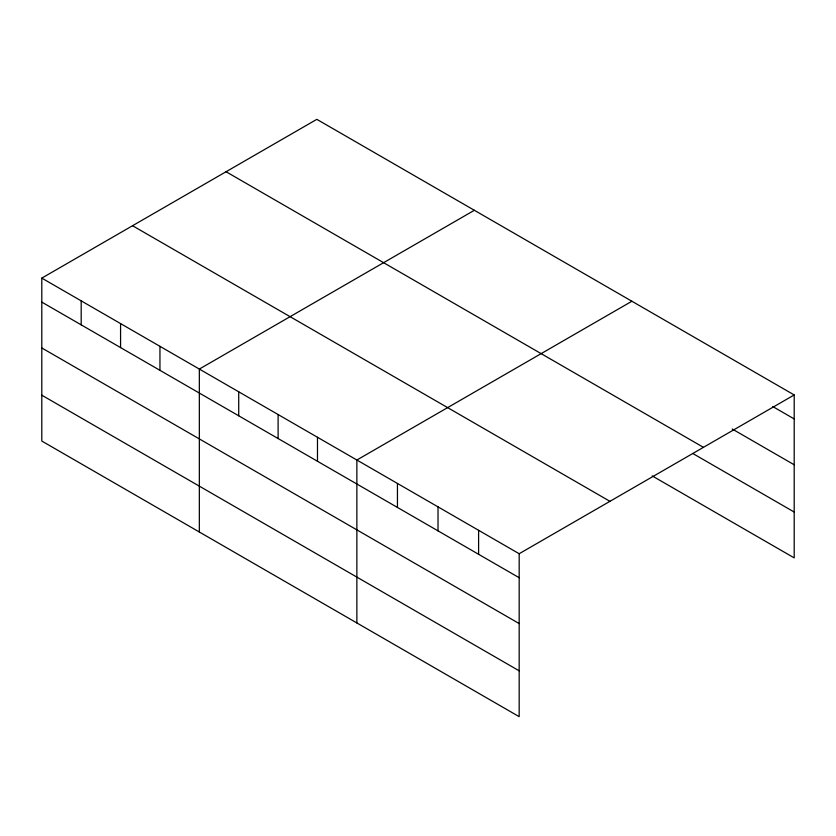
<?xml version="1.0" encoding="UTF-8"?>
<svg xmlns="http://www.w3.org/2000/svg" width="836" height="836" viewBox="0 0 836 836"><rect width="100%" height="100%" fill="white"/><g stroke="black" fill="none" stroke-linecap="round" stroke-linejoin="round"><path stroke-width="1.25" d="M652.184 475.893L794.2 557.884L794.2 394.947L316.823 119.339L41.8 278.116L41.8 441.053L519.177 716.661L519.177 553.725L41.8 278.116M474.357 210.285L199.334 369.073L199.334 532.01M631.891 301.242L356.867 460.019L356.867 622.956M519.177 553.725L794.2 394.947M772.788 406.568L794.2 418.94M732.211 428.993L794.2 464.785M226.065 171.735L703.442 447.344M692.762 453.467L794.2 512.029M132.558 225.72L609.935 501.328M41.8 302.11L519.177 577.718M41.8 347.964L519.177 623.572M41.8 395.198L519.177 670.817M478.6 530.306L478.6 554.289M438.022 506.877L438.022 530.86M397.445 483.448L397.445 507.442M317.481 437.28L317.481 461.273M278.106 414.541L278.106 438.534M238.72 391.802L238.72 415.795M159.948 346.334L159.948 370.317M120.572 323.595L120.572 347.588M81.186 300.855L81.186 324.849"/></g></svg>
